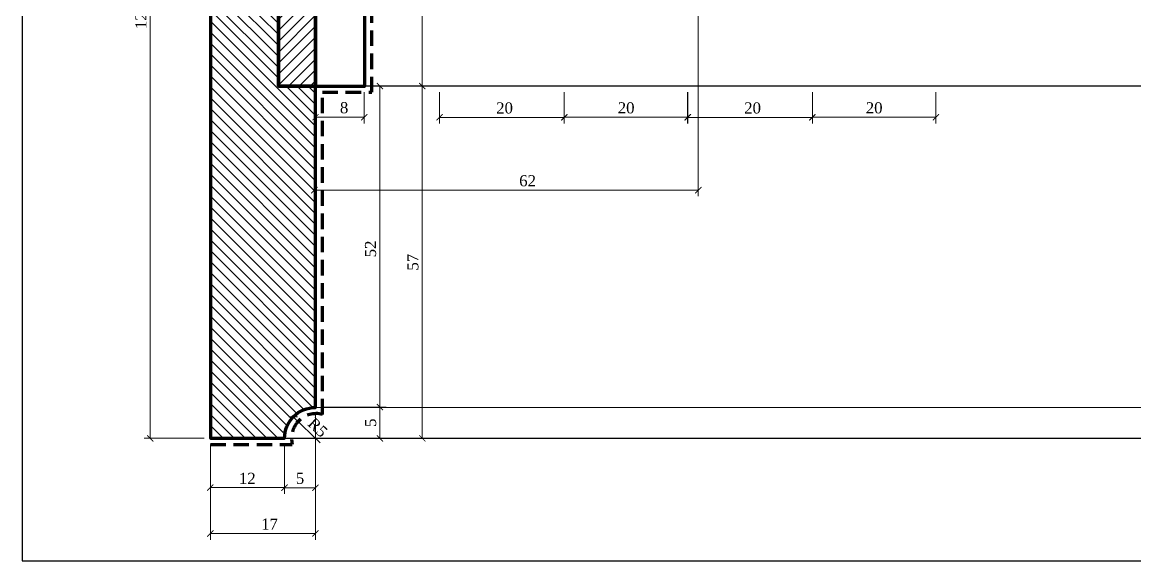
# Model space of a CAD drawing. Header units: millimetres. Extents: x 308873 to 309233, y -90683 to -90443.
# Drawn here: x 308872.6 to 309052.6, y -90682.8 to -90595.7 of the extents above; entities that cross this region are included whole.
import ezdxf

# ---------------------------------------------------------------- set-up
doc = ezdxf.new("R2010")
doc.units = ezdxf.units.MM
doc.header["$MEASUREMENT"] = 0
doc.linetypes.add('HIDDEN', pattern=[0.375, 0.25, -0.125])
doc.layers.add('Outside panel', color=7, linetype='Continuous', lineweight=18, true_color=0x7f5e57)
doc.layers.add('линия 50', color=1, linetype='Continuous', lineweight=140)
doc.layers.add('размеры в модели', color=7, linetype='Continuous')
doc.styles.get("Standard").update_dxf_attribs({"font": 'times.ttf'})
doc.dimstyles.new('M_1', dxfattribs={"dimtxt": 1.8, "dimasz": 1, "dimexe": 1, "dimexo": 1, "dimgap": 0.6, "dimtad": 1, "dimdec": 0, "dimdsep": 46, "dimtxsty": 'Standard', "dimblk": 'ARCHTICK', "dimcen": -5, "dimclrd": 7, "dimclre": 7, "dimclrt": 7, "dimadec": 0, "dimazin": 0, "dimtfac": 1, "dimtdec": 0, "dimtmove": 0, "dimatfit": 3, "dimfxl": 1, "dimtolj": 1, "dimtzin": 0, "dimlwd": 5, "dimlwe": 5, "dimarcsym": 0})

# ---------------------------------------------------------------- blocks, each defined once
blk = doc.blocks.new('_ArchTick')
at = {"color": 0, "linetype": 'ByBlock', "const_width": 0.15}
blk.add_lwpolyline([(-0.5, -0.5), (0.5, 0.5)], dxfattribs=at)
blk = doc.blocks.new('*D29')
at = {"layer": 'Defpoints', "color": 0, "ltscale": 1000, "transparency": 16777216}
for p in [(309000.45, -90606), (309020.45, -90606), (309020.45, -90611.05)]:
    blk.add_point(p, dxfattribs=at)
at = {"layer": 'размеры в модели', "color": 7, "lineweight": 5, "ltscale": 1000, "transparency": 16777216}
for p, q in [((309000.45, -90607), (309000.45, -90612.05)), ((309020.45, -90607), (309020.45, -90612.05)), ((309000.45, -90611.05), (309020.45, -90611.05))]:
    blk.add_line(p, q, dxfattribs=at)
at = {"layer": 'размеры в модели', "color": 7, "lineweight": 5, "ltscale": 1000, "transparency": 16777216, "rotation": 180}
blk.add_blockref('_ArchTick', (309000.45, -90611.05), dxfattribs=at)
at = {"layer": 'размеры в модели', "color": 7, "lineweight": 5, "ltscale": 1000, "transparency": 16777216}
blk.add_blockref('_ArchTick', (309020.45, -90611.05), dxfattribs=at)
at = {"layer": 'размеры в модели', "color": 7, "ltscale": 1000, "transparency": 16777216, "insert": (309010.45, -90609.53), "char_height": 1.8, "attachment_point": 5}
blk.add_mtext('\\A1;20', dxfattribs=at)
blk = doc.blocks.new('*D28')
at = {"layer": 'Defpoints', "color": 0, "ltscale": 1000, "transparency": 16777216}
for p in [(308980.26, -90606), (309000.45, -90606), (309000.45, -90611.06)]:
    blk.add_point(p, dxfattribs=at)
at = {"layer": 'размеры в модели', "color": 7, "lineweight": 5, "ltscale": 1000, "transparency": 16777216}
for p, q in [((308980.26, -90607), (308980.26, -90612.06)), ((309000.45, -90607), (309000.45, -90612.06)), ((308980.26, -90611.06), (309000.45, -90611.06))]:
    blk.add_line(p, q, dxfattribs=at)
at = {"layer": 'размеры в модели', "color": 7, "lineweight": 5, "ltscale": 1000, "transparency": 16777216, "rotation": 180}
blk.add_blockref('_ArchTick', (308980.26, -90611.06), dxfattribs=at)
at = {"layer": 'размеры в модели', "color": 7, "lineweight": 5, "ltscale": 1000, "transparency": 16777216}
blk.add_blockref('_ArchTick', (309000.45, -90611.06), dxfattribs=at)
at = {"layer": 'размеры в модели', "color": 7, "ltscale": 1000, "transparency": 16777216, "insert": (308990.78, -90609.55), "char_height": 1.8, "attachment_point": 5}
blk.add_mtext('\\A1;20', dxfattribs=at)
blk = doc.blocks.new('*D27')
at = {"layer": 'Defpoints', "color": 0, "ltscale": 1000, "transparency": 16777216}
for p in [(308960.32, -90606), (308980.32, -90606), (308980.32, -90611.05)]:
    blk.add_point(p, dxfattribs=at)
at = {"layer": 'размеры в модели', "color": 7, "lineweight": 5, "ltscale": 1000, "transparency": 16777216}
for p, q in [((308960.32, -90607), (308960.32, -90612.05)), ((308980.32, -90607), (308980.32, -90612.05)), ((308960.32, -90611.05), (308980.32, -90611.05))]:
    blk.add_line(p, q, dxfattribs=at)
at = {"layer": 'размеры в модели', "color": 7, "lineweight": 5, "ltscale": 1000, "transparency": 16777216, "rotation": 180}
blk.add_blockref('_ArchTick', (308960.32, -90611.05), dxfattribs=at)
at = {"layer": 'размеры в модели', "color": 7, "lineweight": 5, "ltscale": 1000, "transparency": 16777216}
blk.add_blockref('_ArchTick', (308980.32, -90611.05), dxfattribs=at)
at = {"layer": 'размеры в модели', "color": 7, "ltscale": 1000, "transparency": 16777216, "insert": (308970.32, -90609.53), "char_height": 1.8, "attachment_point": 5}
blk.add_mtext('\\A1;20', dxfattribs=at)
blk = doc.blocks.new('*D26')
at = {"layer": 'Defpoints', "color": 0, "ltscale": 1000, "transparency": 16777216}
for p in [(308940.13, -90606), (308960.32, -90606), (308960.32, -90611.06)]:
    blk.add_point(p, dxfattribs=at)
at = {"layer": 'размеры в модели', "color": 7, "lineweight": 5, "ltscale": 1000, "transparency": 16777216}
for p, q in [((308940.13, -90607), (308940.13, -90612.06)), ((308960.32, -90607), (308960.32, -90612.06)), ((308940.13, -90611.06), (308960.32, -90611.06))]:
    blk.add_line(p, q, dxfattribs=at)
at = {"layer": 'размеры в модели', "color": 7, "lineweight": 5, "ltscale": 1000, "transparency": 16777216, "rotation": 180}
blk.add_blockref('_ArchTick', (308940.13, -90611.06), dxfattribs=at)
at = {"layer": 'размеры в модели', "color": 7, "lineweight": 5, "ltscale": 1000, "transparency": 16777216}
blk.add_blockref('_ArchTick', (308960.32, -90611.06), dxfattribs=at)
at = {"layer": 'размеры в модели', "color": 7, "ltscale": 1000, "transparency": 16777216, "insert": (308950.65, -90609.55), "char_height": 1.8, "attachment_point": 5}
blk.add_mtext('\\A1;20', dxfattribs=at)
blk = doc.blocks.new('*D22')
at = {"layer": 'Defpoints', "color": 0, "ltscale": 1000, "transparency": 16777216}
for p in [(308916.45, -90659.53), (308920.05, -90663)]:
    blk.add_point(p, dxfattribs=at)
at = {"layer": 'размеры в модели', "color": 7, "lineweight": 5, "ltscale": 1000, "transparency": 16777216}
blk.add_line((308920.83, -90663.75), (308916.45, -90659.53), dxfattribs=at)
at = {"layer": 'размеры в модели', "color": 7, "lineweight": 5, "ltscale": 1000, "transparency": 16777216, "rotation": 136.0478407517431}
blk.add_blockref('_ArchTick', (308916.45, -90659.53), dxfattribs=at)
at = {"layer": 'размеры в модели', "color": 7, "ltscale": 1000, "transparency": 16777216, "insert": (308920.42, -90661.25), "char_height": 1.8, "attachment_point": 5, "rotation": 316.0478}
blk.add_mtext('\\A1;R5', dxfattribs=at)
blk = doc.blocks.new('*D21')
at = {"layer": 'Defpoints', "color": 0, "ltscale": 1000, "transparency": 16777216}
for p in [(308920.05, -90657.96), (308915.05, -90663), (308930.49, -90663)]:
    blk.add_point(p, dxfattribs=at)
at = {"layer": 'размеры в модели', "color": 7, "lineweight": 5, "ltscale": 1000, "transparency": 16777216}
for p, q in [((308921.05, -90657.96), (308931.49, -90657.96)), ((308930.49, -90657.96), (308930.49, -90663)), ((308916.05, -90663), (308931.49, -90663))]:
    blk.add_line(p, q, dxfattribs=at)
for p, rotation in [((308930.49, -90657.96), 90), ((308930.49, -90663), 270)]:
    blk.add_blockref('_ArchTick', p, dxfattribs=dict(at, rotation=rotation))
at = {"layer": 'размеры в модели', "color": 7, "ltscale": 1000, "transparency": 16777216, "insert": (308928.98, -90660.48), "char_height": 1.8, "attachment_point": 5, "rotation": 90}
blk.add_mtext('\\A1;5', dxfattribs=at)
blk = doc.blocks.new('*D20')
at = {"layer": 'Defpoints', "color": 0, "ltscale": 1000, "transparency": 16777216}
for p in [(308920.06, -90606), (308920.05, -90657.96), (308930.49, -90657.96)]:
    blk.add_point(p, dxfattribs=at)
at = {"layer": 'размеры в модели', "color": 7, "lineweight": 5, "ltscale": 1000, "transparency": 16777216}
for p, q in [((308921.06, -90606), (308931.49, -90606)), ((308930.49, -90606), (308930.49, -90657.96)), ((308921.05, -90657.96), (308931.49, -90657.96))]:
    blk.add_line(p, q, dxfattribs=at)
for p, rotation in [((308930.49, -90606), 90), ((308930.49, -90657.96), 270)]:
    blk.add_blockref('_ArchTick', p, dxfattribs=dict(at, rotation=rotation))
at = {"layer": 'размеры в модели', "color": 7, "ltscale": 1000, "transparency": 16777216, "insert": (308928.97, -90632.36), "char_height": 1.8, "attachment_point": 5, "rotation": 90}
blk.add_mtext('\\A1;52', dxfattribs=at)
blk = doc.blocks.new('*D19')
at = {"layer": 'Defpoints', "color": 0, "ltscale": 1000, "transparency": 16777216}
for p in [(308920.05, -90657.96), (308915.05, -90663), (308920.05, -90671)]:
    blk.add_point(p, dxfattribs=at)
at = {"layer": 'размеры в модели', "color": 7, "lineweight": 5, "ltscale": 1000, "transparency": 16777216}
for p, q in [((308920.05, -90658.96), (308920.05, -90672)), ((308915.05, -90664), (308915.05, -90672)), ((308915.05, -90671), (308920.05, -90671))]:
    blk.add_line(p, q, dxfattribs=at)
at = {"layer": 'размеры в модели', "color": 7, "lineweight": 5, "ltscale": 1000, "transparency": 16777216, "rotation": 180}
blk.add_blockref('_ArchTick', (308915.05, -90671), dxfattribs=at)
at = {"layer": 'размеры в модели', "color": 7, "lineweight": 5, "ltscale": 1000, "transparency": 16777216}
blk.add_blockref('_ArchTick', (308920.05, -90671), dxfattribs=at)
at = {"layer": 'размеры в модели', "color": 7, "ltscale": 1000, "transparency": 16777216, "insert": (308917.56, -90669.49), "char_height": 1.8, "attachment_point": 5}
blk.add_mtext('\\A1;5', dxfattribs=at)
blk = doc.blocks.new('*D18')
at = {"layer": 'Defpoints', "color": 0, "ltscale": 1000, "transparency": 16777216}
for p in [(308903.05, -90663), (308915.05, -90663), (308915.05, -90670.98)]:
    blk.add_point(p, dxfattribs=at)
at = {"layer": 'размеры в модели', "color": 7, "lineweight": 5, "ltscale": 1000, "transparency": 16777216}
for p, q in [((308903.05, -90664), (308903.05, -90671.98)), ((308915.05, -90664), (308915.05, -90671.98)), ((308903.05, -90670.98), (308915.05, -90670.98))]:
    blk.add_line(p, q, dxfattribs=at)
at = {"layer": 'размеры в модели', "color": 7, "lineweight": 5, "ltscale": 1000, "transparency": 16777216, "rotation": 180}
blk.add_blockref('_ArchTick', (308903.05, -90670.98), dxfattribs=at)
at = {"layer": 'размеры в модели', "color": 7, "lineweight": 5, "ltscale": 1000, "transparency": 16777216}
blk.add_blockref('_ArchTick', (308915.05, -90670.98), dxfattribs=at)
at = {"layer": 'размеры в модели', "color": 7, "ltscale": 1000, "transparency": 16777216, "insert": (308909.02, -90669.48), "char_height": 1.8, "attachment_point": 5}
blk.add_mtext('\\A1;12', dxfattribs=at)
blk = doc.blocks.new('*D17')
at = {"layer": 'Defpoints', "color": 0, "ltscale": 1000, "transparency": 16777216}
for p in [(308920.05, -90658), (308903.05, -90663), (308920.05, -90678.41)]:
    blk.add_point(p, dxfattribs=at)
at = {"layer": 'размеры в модели', "color": 7, "lineweight": 5, "ltscale": 1000, "transparency": 16777216}
for p, q in [((308920.05, -90659), (308920.05, -90679.41)), ((308903.05, -90664), (308903.05, -90679.41)), ((308903.05, -90678.41), (308920.05, -90678.41))]:
    blk.add_line(p, q, dxfattribs=at)
at = {"layer": 'размеры в модели', "color": 7, "lineweight": 5, "ltscale": 1000, "transparency": 16777216, "rotation": 180}
blk.add_blockref('_ArchTick', (308903.05, -90678.41), dxfattribs=at)
at = {"layer": 'размеры в модели', "color": 7, "lineweight": 5, "ltscale": 1000, "transparency": 16777216}
blk.add_blockref('_ArchTick', (308920.05, -90678.41), dxfattribs=at)
at = {"layer": 'размеры в модели', "color": 7, "ltscale": 1000, "transparency": 16777216, "insert": (308912.62, -90676.89), "char_height": 1.8, "attachment_point": 5}
blk.add_mtext('\\A1;17', dxfattribs=at)
blk = doc.blocks.new('*D16')
at = {"layer": 'Defpoints', "color": 0, "ltscale": 1000, "transparency": 16777216}
for p in [(308920.06, -90606), (308915.05, -90663), (308937.34, -90663)]:
    blk.add_point(p, dxfattribs=at)
at = {"layer": 'размеры в модели', "color": 7, "lineweight": 5, "ltscale": 1000, "transparency": 16777216}
for p, q in [((308921.06, -90606), (308938.34, -90606)), ((308937.34, -90606), (308937.34, -90663)), ((308916.05, -90663), (308938.34, -90663))]:
    blk.add_line(p, q, dxfattribs=at)
for p, rotation in [((308937.34, -90606), 90), ((308937.34, -90663), 270)]:
    blk.add_blockref('_ArchTick', p, dxfattribs=dict(at, rotation=rotation))
at = {"layer": 'размеры в модели', "color": 7, "ltscale": 1000, "transparency": 16777216, "insert": (308935.82, -90634.5), "char_height": 1.8, "attachment_point": 5, "rotation": 90}
blk.add_mtext('\\A1;57', dxfattribs=at)
blk = doc.blocks.new('*D12')
at = {"layer": 'Defpoints', "color": 0, "ltscale": 1000, "transparency": 16777216}
for p in [(308903.05, -90536), (308893.33, -90663), (308903.05, -90663)]:
    blk.add_point(p, dxfattribs=at)
at = {"layer": 'размеры в модели', "color": 7, "lineweight": 5, "ltscale": 1000, "transparency": 16777216}
for p, q in [((308902.05, -90536), (308892.33, -90536)), ((308893.33, -90536), (308893.33, -90663)), ((308902.05, -90663), (308892.33, -90663))]:
    blk.add_line(p, q, dxfattribs=at)
for p, rotation in [((308893.33, -90536), 90), ((308893.33, -90663), 270)]:
    blk.add_blockref('_ArchTick', p, dxfattribs=dict(at, rotation=rotation))
at = {"layer": 'размеры в модели', "color": 7, "ltscale": 1000, "transparency": 16777216, "insert": (308891.81, -90594.75), "char_height": 1.8, "attachment_point": 5, "rotation": 90}
blk.add_mtext('\\A1;127', dxfattribs=at)
blk = doc.blocks.new('*D11')
at = {"layer": 'Defpoints', "color": 0, "ltscale": 1000, "transparency": 16777216}
for p in [(308920.06, -90606), (308927.94, -90606), (308927.94, -90611.03)]:
    blk.add_point(p, dxfattribs=at)
at = {"layer": 'размеры в модели', "color": 7, "lineweight": 5, "ltscale": 1000, "transparency": 16777216}
for p, q in [((308920.06, -90607), (308920.06, -90612.03)), ((308927.94, -90607), (308927.94, -90612.03)), ((308920.06, -90611.03), (308927.94, -90611.03))]:
    blk.add_line(p, q, dxfattribs=at)
at = {"layer": 'размеры в модели', "color": 7, "lineweight": 5, "ltscale": 1000, "transparency": 16777216, "rotation": 180}
blk.add_blockref('_ArchTick', (308920.06, -90611.03), dxfattribs=at)
at = {"layer": 'размеры в модели', "color": 7, "lineweight": 5, "ltscale": 1000, "transparency": 16777216}
blk.add_blockref('_ArchTick', (308927.94, -90611.03), dxfattribs=at)
at = {"layer": 'размеры в модели', "color": 7, "ltscale": 1000, "transparency": 16777216, "insert": (308924.69, -90609.51), "char_height": 1.8, "attachment_point": 5}
blk.add_mtext('\\A1;8', dxfattribs=at)
blk = doc.blocks.new('*D10')
at = {"layer": 'Defpoints', "color": 0, "ltscale": 1000, "transparency": 16777216}
for p in [(308928.05, -90576), (308928.05, -90606), (308937.34, -90606)]:
    blk.add_point(p, dxfattribs=at)
at = {"layer": 'размеры в модели', "color": 7, "lineweight": 5, "ltscale": 1000, "transparency": 16777216}
for p, q in [((308929.05, -90576), (308938.34, -90576)), ((308937.34, -90576), (308937.34, -90606)), ((308929.05, -90606), (308938.34, -90606))]:
    blk.add_line(p, q, dxfattribs=at)
for p, rotation in [((308937.34, -90576), 90), ((308937.34, -90606), 270)]:
    blk.add_blockref('_ArchTick', p, dxfattribs=dict(at, rotation=rotation))
at = {"layer": 'размеры в модели', "color": 7, "ltscale": 1000, "transparency": 16777216, "insert": (308935.83, -90591.15), "char_height": 1.8, "attachment_point": 5, "rotation": 90}
blk.add_mtext('\\A1;30', dxfattribs=at)
blk = doc.blocks.new('*D9')
at = {"layer": 'Defpoints', "color": 0, "ltscale": 1000, "transparency": 16777216}
for p in [(308982, -90513.3), (308919.87, -90576), (308982, -90622.84)]:
    blk.add_point(p, dxfattribs=at)
at = {"layer": 'размеры в модели', "color": 7, "lineweight": 5, "ltscale": 1000, "transparency": 16777216}
for p, q in [((308982, -90514.3), (308982, -90623.84)), ((308919.87, -90577), (308919.87, -90623.84)), ((308919.87, -90622.84), (308982, -90622.84))]:
    blk.add_line(p, q, dxfattribs=at)
at = {"layer": 'размеры в модели', "color": 7, "lineweight": 5, "ltscale": 1000, "transparency": 16777216, "rotation": 180}
blk.add_blockref('_ArchTick', (308919.87, -90622.84), dxfattribs=at)
at = {"layer": 'размеры в модели', "color": 7, "lineweight": 5, "ltscale": 1000, "transparency": 16777216}
blk.add_blockref('_ArchTick', (308982, -90622.84), dxfattribs=at)
at = {"layer": 'размеры в модели', "color": 7, "ltscale": 1000, "transparency": 16777216, "insert": (308954.38, -90621.33), "char_height": 1.8, "attachment_point": 5}
blk.add_mtext('\\A1;62', dxfattribs=at)

msp = doc.modelspace()

# ---------------------------------------------------------------- hatches: boundary and pattern name
at = {"layer": 'Outside panel', "ltscale": 1000}
h = msp.add_hatch(dxfattribs=at)
h.set_pattern_fill('ANSI31', color=5, scale=10, angle=90)
h.set_pattern_definition([(135, (4095.0152, -5.4705), (-0.8838834765, -0.8838834765), [])])
h.paths.add_polyline_path([(308920.05, -90536), (308903.05, -90536), (308903.05, -90663), (308915.05, -90663, -0.414214), (308920.05, -90658), (308920.06, -90606), (308914.05, -90606), (308914.05, -90576), (308920.05, -90576)])
h = msp.add_hatch(dxfattribs=at)
h.set_pattern_fill('ANSI31', color=256, scale=10)
h.set_pattern_definition([(45, (4095.0152, -5.4705), (-0.8838834765, 0.8838834765), [])])
h.paths.add_polyline_path([(308920.05, -90576), (308914.05, -90576), (308914.05, -90606), (308920.05, -90606)])

# ---------------------------------------------------------------- linework, layer by layer
at = {"color": 7}
msp.add_line((309112.33, -90606), (308920.06, -90606), dxfattribs=at)
at = {"linetype": 'Continuous', "lineweight": 15}
msp.add_line((309112.32, -90658), (308920.05, -90658), dxfattribs=at)
at = {"color": 6, "ltscale": 1000}
msp.add_lwpolyline([(308872.61, -90682.82), (309232.61, -90682.82), (309232.61, -90442.82), (308872.61, -90442.82)], close=True, dxfattribs=at)
at = {"color": 7}
msp.add_lwpolyline([(308903.05, -90663), (309107.32, -90663, -0.414214), (309112.32, -90658), (309112.33, -90606), (309120.32, -90606), (309120.32, -90576), (309126.32, -90576, -0.456652), (309133.82, -90570.22), (309133.82, -90566.8, 0.361838), (309143.77, -90556.85), (309143.82, -90550), (309148.82, -90550), (309148.82, -90543), (309151.12, -90543), (309151.12, -90540.5), (309153.62, -90540.5, -0.379101), (309171.77, -90520), (309171.77, -90517.5), (309174.27, -90517.5), (309174.27, -90513), (308981.74, -90513)], format="xyb", dxfattribs=at)
at = {"layer": 'линия 50', "color": 1, "linetype": 'HIDDEN', "ltscale": 10, "true_color": 0xff0909}
msp.add_lwpolyline([(308903.05, -90664), (308916.31, -90664, -0.571283), (308921.18, -90659.13), (308921.19, -90607), (308929.18, -90607), (308929.18, -90577), (308935.21, -90577, -0.590336), (308942.68, -90571.59), (308942.68, -90567.68, 0.341382), (308952.63, -90556.9), (308952.67, -90551), (308957.68, -90551), (308957.68, -90544), (308959.98, -90544), (308959.98, -90541.5), (308962.5, -90541.5, -0.406766), (308980.63, -90520.91), (308980.63, -90518.5), (308983.13, -90518.5), (308983.13, -90512), (308973.64, -90512)], format="xyb", dxfattribs=at)
at = {"layer": 'линия 50', "color": 7}
msp.add_lwpolyline([(308920.05, -90536), (308903.05, -90536), (308903.05, -90663), (308915.05, -90663, -0.414214), (308920.05, -90658), (308920.06, -90606), (308914.05, -90606), (308914.05, -90576), (308920.05, -90576), (308920.05, -90536)], format="xyb", dxfattribs=at)
msp.add_lwpolyline([(308920.05, -90576), (308920.05, -90606), (308928.05, -90606), (308928.05, -90576), (308914.05, -90576), (308914.05, -90606), (308928.05, -90606)], dxfattribs=at)

# ---------------------------------------------------------------- dimensions: what is measured, and where the dimension line sits
at = {"layer": 'размеры в модели', "color": 5, "ltscale": 1000}
for base, p1, p2, picture, middle in [((308982, -90622.84), (308919.87, -90576), (308982, -90513.3), '*D9', (308954.38, -90622.84)), ((308927.94, -90611.03), (308920.06, -90606), (308927.94, -90606), '*D11', (308924.69, -90611.03)), ((308960.32, -90611.06), (308940.13, -90606), (308960.32, -90606), '*D26', (308950.65, -90611.06)), ((308980.32, -90611.05), (308960.32, -90606), (308980.32, -90606), '*D27', (308970.32, -90611.05)), ((309000.45, -90611.06), (308980.26, -90606), (309000.45, -90606), '*D28', (308990.78, -90611.06)), ((309020.45, -90611.05), (309000.45, -90606), (309020.45, -90606), '*D29', (309010.45, -90611.05)), ((308920.05, -90678.41), (308903.05, -90663), (308920.05, -90658), '*D17', (308912.62, -90678.41)), ((308920.05, -90671), (308915.05, -90663), (308920.05, -90657.96), '*D19', (308917.56, -90671)), ((308915.05, -90670.98), (308903.05, -90663), (308915.05, -90663), '*D18', (308909.02, -90670.98))]:
    dim = msp.add_linear_dim(base=base, p1=p1, p2=p2, dimstyle='M_1', dxfattribs=at)
    dim.commit()
    dim.dimension.update_dxf_attribs({"geometry": picture, "text_midpoint": middle, "dimtype": 128})
for base, p1, p2, picture, middle in [((308893.33, -90663), (308903.05, -90536), (308903.05, -90663), '*D12', (308893.33, -90594.75)), ((308937.34, -90606), (308928.05, -90576), (308928.05, -90606), '*D10', (308937.34, -90591.15)), ((308937.34, -90663), (308920.06, -90606), (308915.05, -90663), '*D16', (308937.34, -90634.5)), ((308930.49, -90657.96), (308920.06, -90606), (308920.05, -90657.96), '*D20', (308930.49, -90632.36)), ((308930.49, -90663), (308920.05, -90657.96), (308915.05, -90663), '*D21', (308930.49, -90660.48))]:
    dim = msp.add_linear_dim(base=base, p1=p1, p2=p2, angle=90, dimstyle='M_1', dxfattribs=at)
    dim.commit()
    dim.dimension.update_dxf_attribs({"geometry": picture, "text_midpoint": middle, "dimtype": 128})
dim = msp.add_radius_dim(center=(308920.05, -90663), mpoint=(308916.45, -90659.53), dimstyle='M_1', dxfattribs=at)
dim.commit()
dim.dimension.update_dxf_attribs({"geometry": '*D22', "text_midpoint": (308919.36, -90662.34), "dimtype": 132})

doc.saveas('drawing.dxf')
